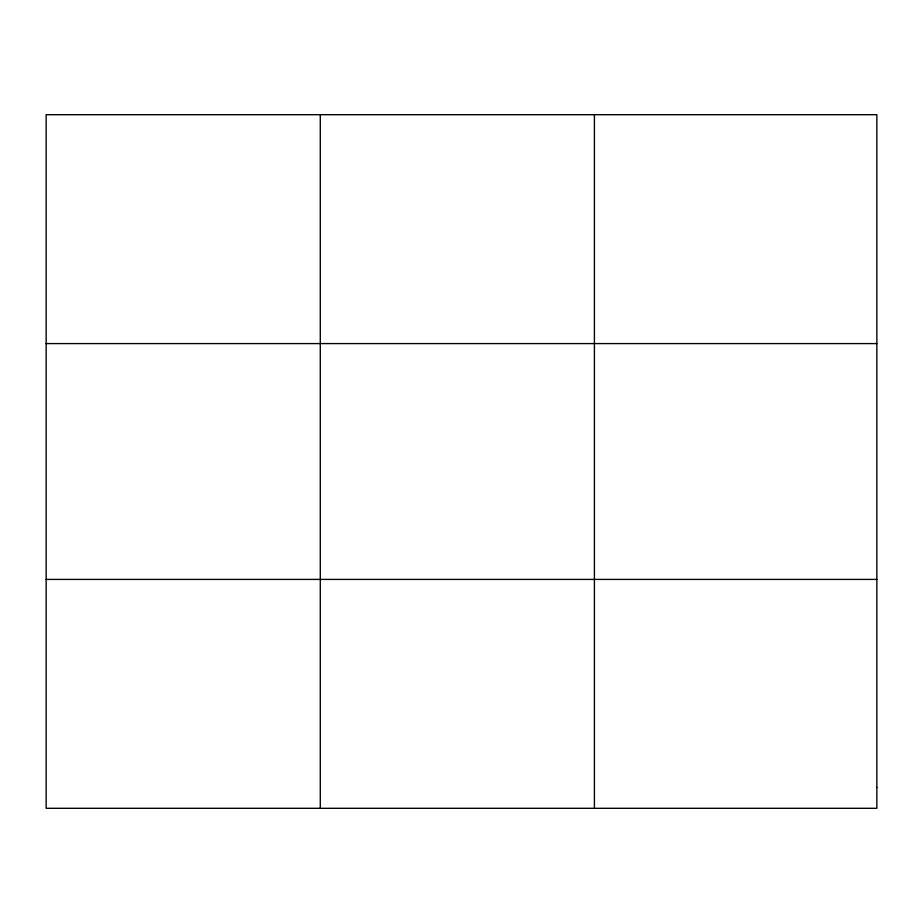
<?xml version="1.0" encoding="UTF-8"?>
<svg xmlns="http://www.w3.org/2000/svg" width="923" height="923" viewBox="0 0 923 923"><rect width="100%" height="100%" fill="white"/><g stroke="black" fill="none" stroke-linecap="round" stroke-linejoin="round"><path stroke-width="1.38" d="M320.281 114.694L320.281 808.306M594.412 114.694L594.412 808.306M46.15 343.587L876.85 343.587M46.15 579.413L876.85 579.413M876.85 787.492L876.85 808.306L46.15 808.306L46.15 114.694L876.85 114.694L876.85 787.492"/></g></svg>
